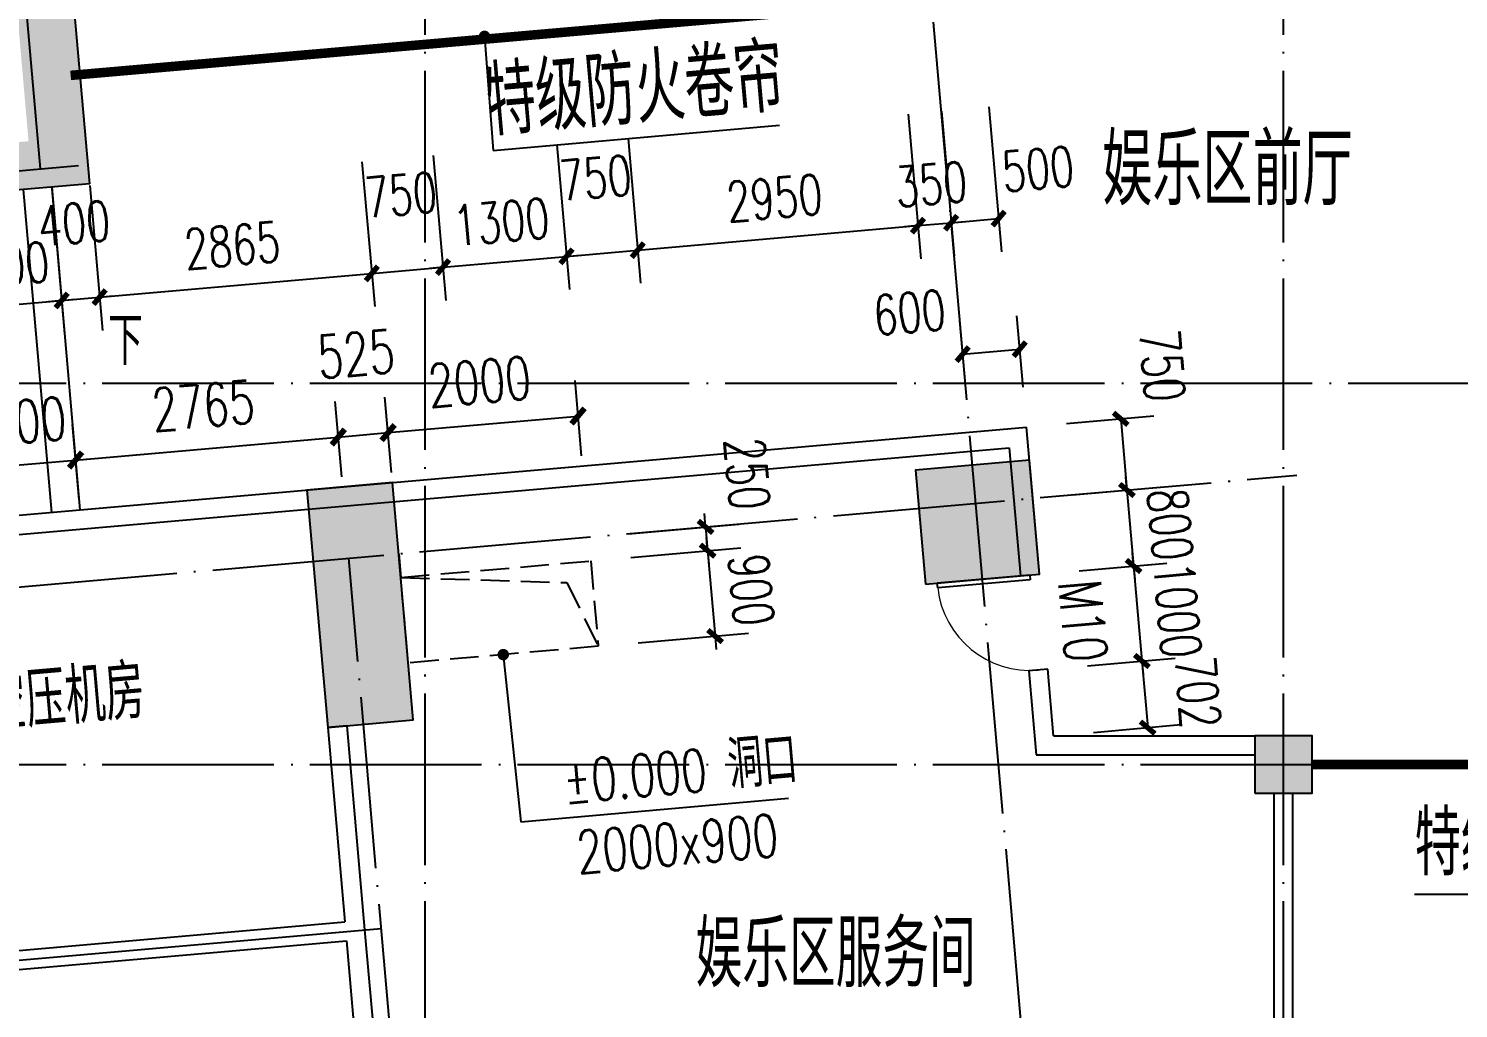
# Model space of a CAD drawing. Extents: x 246015 to 608740, y -108003 to 88400.
# Drawn here: x 384193 to 399189, y 21979 to 32260 of the extents above; entities that cross this region are included whole.
import ezdxf

# ---------------------------------------------------------------- set-up
doc = ezdxf.new("R2010")
doc.units = 0
doc.header["$LTSCALE"] = 3000
doc.header["$MEASUREMENT"] = 0
doc.header["$PDMODE"] = 1
doc.linetypes.add('DASH', pattern=[0.35, 0.25, -0.1])
doc.linetypes.add('DOTE', pattern=[2.42, 2, -0.2, 0.02, -0.2])
doc.layers.get('0').update_dxf_attribs({"linetype": 'CONTINUOUS'})
doc.layers.get('DEFPOINTS').update_dxf_attribs({"linetype": 'CONTINUOUS'})
for name, color, linetype in [('column', 9, 'CONTINUOUS'), ('DIM_LEAD', 3, 'CONTINUOUS'), ('DIM_SYMB', 3, 'CONTINUOUS'), ('dote', 1, 'DOTE'), ('PUB_DIM', 3, 'CONTINUOUS'), ('PUB_HATCH', 8, 'CONTINUOUS'), ('PUB_TEXT', 7, 'CONTINUOUS'), ('WALL', 9, 'CONTINUOUS'), ('WINDOW', 4, 'CONTINUOUS'), ('WINDOW_TEXT', 7, 'CONTINUOUS'), ('楼板洞口', 4, 'CONTINUOUS'), ('防火卷帘', 4, 'DASH'), ('集水坑', 2, 'CONTINUOUS')]:
    doc.layers.add(name, color=color, linetype=linetype)
doc.styles.add('_TCH_DIM', font='SIMPLEX', dxfattribs={"bigfont": 'GBCBIG'})
doc.styles.add('_TCH_WINDOW', font='SIMPLEX', dxfattribs={"bigfont": 'GBCBIG'})
doc.styles.add('DIM_FONT', font='simplex.shx', dxfattribs={"width": 0.7, "bigfont": 'hztxt.shx'})
doc.dimstyles.new('DIMN140', dxfattribs={"dimscale": 1.4, "dimtxt": 300, "dimasz": 100, "dimexe": 250, "dimexo": 300, "dimgap": 150, "dimtad": 1, "dimdec": 0, "dimzin": 0, "dimdsep": 46, "dimtxsty": 'DIM_FONT', "dimblk": 'ARCHTICK', "dimcen": 0.09, "dimclrt": 7, "dimazin": 2, "dimtfac": 1, "dimtdec": 0, "dimtix": 1, "dimtmove": 2, "dimatfit": 3, "dimfxl": 0, "dimtolj": 1, "dimtzin": 0, "dimarcsym": 0})
doc.dimstyles.new('DIMN150', dxfattribs={"dimscale": 1.5, "dimtxt": 300, "dimasz": 100, "dimexe": 250, "dimexo": 300, "dimgap": 150, "dimtad": 1, "dimdec": 0, "dimzin": 0, "dimdsep": 46, "dimtxsty": 'DIM_FONT', "dimblk": 'ARCHTICK', "dimcen": 0.09, "dimclrt": 7, "dimazin": 2, "dimtfac": 1, "dimtdec": 0, "dimtix": 1, "dimtmove": 2, "dimatfit": 3, "dimfxl": 0, "dimtolj": 1, "dimtzin": 0, "dimarcsym": 0})

# ---------------------------------------------------------------- blocks, each defined once
blk = doc.blocks.new('_FZH')
blk.add_lwpolyline([(-0.5, -0.5), (0.5, -0.5), (0.5, 0.5), (-0.5, 0.5)], close=True)
at = {"layer": 'PUB_HATCH'}
blk.add_solid([(-0.5, -0.5), (0.5, -0.5), (-0.5, 0.5), (0.5, 0.5)], dxfattribs=at)
blk = doc.blocks.new('1-1')
at = {"layer": 'PUB_HATCH'}
for points in [[(62035, 13850), (62635, 13350), (62635, 24238.6), (62305, 24388.8), (62035, 24268.9)], [(62635, 13350), (62035, 13850), (60735, 13850), (60735, 13350)]]:
    blk.add_hatch(color=256, dxfattribs=at).paths.add_polyline_path(points)
at = {"layer": 'dote', "ltscale": 0.3}
for p, q in [((62135, 13550, 0), (62135, 26446.3, 0)), ((71600, -600), (71600, 26246.3, 0)), ((11240, 13550, 0), (62535, 13550, 0)), ((-1773, 9200, 0), (74978.6, 9200, 0)), ((65000, -600), (65000, 9200, 0))]:
    blk.add_line(p, q, dxfattribs=at)
at = {"layer": 'WALL'}
for q in [(62635, 24238.6), (60735, 13350)]:
    blk.add_line((62635, 13350), q, dxfattribs=at)
at = {"layer": 'column', "xscale": 899.9999999998836, "yscale": 2500, "zscale": 2500, "rotation": 7.411229568157156e-12}
blk.add_blockref('_FZH', (65075.1, 8700), dxfattribs=at)
at = {"layer": 'column', "xscale": 1200.000000000116, "yscale": 1200, "zscale": 1200}
blk.add_blockref('_FZH', (71600, 9000, 0), dxfattribs=at)
blk = doc.blocks.new('_ARCHTICK')
at = {"color": 0, "linetype": 'ByBlock', "const_width": 0.4}
blk.add_lwpolyline([(-0.5, -0.5), (0.5, 0.5)], dxfattribs=at)
blk = doc.blocks.new('*D92')
at = {"layer": 'DEFPOINTS', "color": 0}
for p in [(394588, 28896), (394659, 28078), (394062, 28026)]:
    blk.add_point(p, dxfattribs=at)
at = {"layer": 'PUB_DIM', "color": 0, "lineweight": -2}
for p, q in [((394623, 28497), (394557, 29245)), ((394025, 28444), (393959, 29193)), ((393990, 28844), (394588, 28896))]:
    blk.add_line(p, q, dxfattribs=at)
at = {"layer": 'PUB_DIM', "color": 0, "lineweight": -2, "xscale": 140, "yscale": 140, "zscale": 140}
for p, rotation in [((393990, 28844), 185.0000000017548), ((394588, 28896), 5.000000001754858)]:
    blk.add_blockref('_ARCHTICK', p, dxfattribs=dict(at, rotation=rotation))
at = {"layer": 'PUB_DIM', "color": 7, "insert": (393432, 29280), "char_height": 420, "attachment_point": 5, "rotation": 5, "style": 'DIM_FONT'}
blk.add_mtext('\\A1;600', dxfattribs=at)
blk = doc.blocks.new('*D103')
at = {"layer": 'DEFPOINTS', "color": 0}
for p in [(393730, 31812), (394228, 31855), (394367, 30266)]:
    blk.add_point(p, dxfattribs=at)
at = {"layer": 'PUB_DIM', "color": 0, "lineweight": -2}
for p, q in [((393767, 31393), (393900, 29874)), ((394265, 31437), (394397, 29918)), ((393869, 30223), (394367, 30266))]:
    blk.add_line(p, q, dxfattribs=at)
at = {"layer": 'PUB_DIM', "color": 0, "lineweight": -2, "xscale": 140, "yscale": 140, "zscale": 140}
for p, rotation in [((393869, 30223), 185.0000000017516), ((394367, 30266), 5.000000001751564)]:
    blk.add_blockref('_ARCHTICK', p, dxfattribs=dict(at, rotation=rotation))
at = {"layer": 'PUB_DIM', "color": 7, "insert": (394779, 30787), "char_height": 420, "attachment_point": 5, "rotation": 5, "style": 'DIM_FONT'}
blk.add_mtext('\\A1;500', dxfattribs=at)
blk = doc.blocks.new('*D104')
at = {"layer": 'DEFPOINTS', "color": 0}
for p in [(393730, 31812), (393382, 31781), (393869, 30223)]:
    blk.add_point(p, dxfattribs=at)
at = {"layer": 'PUB_DIM', "color": 0, "lineweight": -2}
for p, q in [((393418, 31363), (393551, 29844)), ((393767, 31393), (393900, 29874)), ((393521, 30192), (393381, 30180)), ((393521, 30192), (393869, 30223)), ((393869, 30223), (394009, 30235))]:
    blk.add_line(p, q, dxfattribs=at)
at = {"layer": 'PUB_DIM', "color": 0, "lineweight": -2, "xscale": 140, "yscale": 140, "zscale": 140}
for p, rotation in [((393521, 30192), 5.000000001751621), ((393869, 30223), 185.0000000017516)]:
    blk.add_blockref('_ARCHTICK', p, dxfattribs=dict(at, rotation=rotation))
at = {"layer": 'PUB_DIM', "color": 7, "insert": (393658, 30626), "char_height": 420, "attachment_point": 5, "rotation": 5, "style": 'DIM_FONT'}
blk.add_mtext('\\A1;350', dxfattribs=at)
blk = doc.blocks.new('*D105')
at = {"layer": 'DEFPOINTS', "color": 0}
for p in [(393382, 31781), (390443, 31524), (393521, 30192)]:
    blk.add_point(p, dxfattribs=at)
at = {"layer": 'PUB_DIM', "color": 0, "lineweight": -2}
for p, q in [((393418, 31363), (393551, 29844)), ((390480, 31106), (390612, 29587)), ((390582, 29935), (393521, 30192))]:
    blk.add_line(p, q, dxfattribs=at)
at = {"layer": 'PUB_DIM', "color": 0, "lineweight": -2, "xscale": 140, "yscale": 140, "zscale": 140}
for p, rotation in [((393521, 30192), 5.000000001751551), ((390582, 29935), 185.0000000017515)]:
    blk.add_blockref('_ARCHTICK', p, dxfattribs=dict(at, rotation=rotation))
at = {"layer": 'PUB_DIM', "color": 7, "insert": (392015, 30482), "char_height": 420, "attachment_point": 5, "rotation": 5, "style": 'DIM_FONT'}
blk.add_mtext('\\A1;2950', dxfattribs=at)
blk = doc.blocks.new('*D106')
at = {"layer": 'DEFPOINTS', "color": 0}
for p in [(390443, 31524), (389696, 31459), (390582, 29935)]:
    blk.add_point(p, dxfattribs=at)
at = {"layer": 'PUB_DIM', "color": 0, "lineweight": -2}
for p, q in [((390480, 31106), (390612, 29587)), ((389732, 31040), (389865, 29521)), ((389835, 29870), (390582, 29935))]:
    blk.add_line(p, q, dxfattribs=at)
at = {"layer": 'PUB_DIM', "color": 0, "lineweight": -2, "xscale": 140, "yscale": 140, "zscale": 140}
for p, rotation in [((390582, 29935), 5.000000001751373), ((389835, 29870), 185.0000000017514)]:
    blk.add_blockref('_ARCHTICK', p, dxfattribs=dict(at, rotation=rotation))
at = {"layer": 'PUB_DIM', "color": 7, "insert": (390139, 30694), "char_height": 420, "attachment_point": 5, "rotation": 5, "style": 'DIM_FONT'}
blk.add_mtext('\\A1;750', dxfattribs=at)
blk = doc.blocks.new('*D107')
at = {"layer": 'DEFPOINTS', "color": 0}
for p in [(388401, 31345), (389696, 31459), (389835, 29870)]:
    blk.add_point(p, dxfattribs=at)
at = {"layer": 'PUB_DIM', "color": 0, "lineweight": -2}
for p, q in [((388437, 30927), (388570, 29408)), ((389732, 31040), (389865, 29521)), ((388540, 29757), (389835, 29870)), ((389835, 29870), (389974, 29882)), ((388540, 29757), (388400, 29744))]:
    blk.add_line(p, q, dxfattribs=at)
at = {"layer": 'PUB_DIM', "color": 0, "lineweight": -2, "xscale": 140, "yscale": 140, "zscale": 140}
for p, rotation in [((388540, 29757), 5.000000001751701), ((389835, 29870), 185.0000000017517)]:
    blk.add_blockref('_ARCHTICK', p, dxfattribs=dict(at, rotation=rotation))
at = {"layer": 'PUB_DIM', "color": 7, "insert": (389151, 30232), "char_height": 420, "attachment_point": 5, "rotation": 5, "style": 'DIM_FONT'}
blk.add_mtext('\\A1;1300', dxfattribs=at)
blk = doc.blocks.new('*D108')
at = {"layer": 'DEFPOINTS', "color": 0}
for p in [(388401, 31345), (387654, 31280), (388540, 29757)]:
    blk.add_point(p, dxfattribs=at)
at = {"layer": 'PUB_DIM', "color": 0, "lineweight": -2}
for p, q in [((388437, 30927), (388570, 29408)), ((387690, 30861), (387823, 29343)), ((387793, 29691), (388540, 29757))]:
    blk.add_line(p, q, dxfattribs=at)
at = {"layer": 'PUB_DIM', "color": 0, "lineweight": -2, "xscale": 140, "yscale": 140, "zscale": 140}
for p, rotation in [((388540, 29757), 5.000000001751424), ((387793, 29691), 185.0000000017514)]:
    blk.add_blockref('_ARCHTICK', p, dxfattribs=dict(at, rotation=rotation))
at = {"layer": 'PUB_DIM', "color": 7, "insert": (388097, 30515), "char_height": 420, "attachment_point": 5, "rotation": 5, "style": 'DIM_FONT'}
blk.add_mtext('\\A1;750', dxfattribs=at)
blk = doc.blocks.new('*D109')
at = {"layer": 'DEFPOINTS', "color": 0}
for p in [(387654, 31280), (384799, 31030), (387793, 29691)]:
    blk.add_point(p, dxfattribs=at)
at = {"layer": 'PUB_DIM', "color": 0, "lineweight": -2}
for p, q in [((387690, 30861), (387823, 29343)), ((384836, 30612), (384969, 29093)), ((384938, 29442), (387793, 29691))]:
    blk.add_line(p, q, dxfattribs=at)
at = {"layer": 'PUB_DIM', "color": 0, "lineweight": -2, "xscale": 140, "yscale": 140, "zscale": 140}
for p, rotation in [((387793, 29691), 5.000000001751589), ((384938, 29442), 185.0000000017516)]:
    blk.add_blockref('_ARCHTICK', p, dxfattribs=dict(at, rotation=rotation))
at = {"layer": 'PUB_DIM', "color": 7, "insert": (386329, 29985), "char_height": 420, "attachment_point": 5, "rotation": 5, "style": 'DIM_FONT'}
blk.add_mtext('\\A1;2865', dxfattribs=at)
blk = doc.blocks.new('*D110')
at = {"layer": 'DEFPOINTS', "color": 0}
for p in [(384401, 30995), (384799, 31030), (384938, 29442)]:
    blk.add_point(p, dxfattribs=at)
at = {"layer": 'PUB_DIM', "color": 0, "lineweight": -2}
for p, q in [((384836, 30612), (384969, 29093)), ((384438, 30577), (384570, 29058)), ((384540, 29407), (384401, 29394)), ((384540, 29407), (384938, 29442)), ((384938, 29442), (385078, 29454))]:
    blk.add_line(p, q, dxfattribs=at)
at = {"layer": 'PUB_DIM', "color": 0, "lineweight": -2, "xscale": 140, "yscale": 140, "zscale": 140}
for p, rotation in [((384938, 29442), 185.0000000017513), ((384540, 29407), 5.000000001751301)]:
    blk.add_blockref('_ARCHTICK', p, dxfattribs=dict(at, rotation=rotation))
at = {"layer": 'PUB_DIM', "color": 7, "insert": (384670, 30216), "char_height": 420, "attachment_point": 5, "rotation": 5, "style": 'DIM_FONT'}
blk.add_mtext('\\A1;400', dxfattribs=at)
blk = doc.blocks.new('*D111')
at = {"layer": 'DEFPOINTS', "color": 0}
for p in [(383206, 30891), (384401, 30995), (384540, 29407)]:
    blk.add_point(p, dxfattribs=at)
at = {"layer": 'PUB_DIM', "color": 0, "lineweight": -2}
for p, q in [((383242, 30472), (383375, 28953)), ((384438, 30577), (384570, 29058)), ((383345, 29302), (384540, 29407)), ((384540, 29407), (384679, 29419)), ((383345, 29302), (383205, 29290))]:
    blk.add_line(p, q, dxfattribs=at)
at = {"layer": 'PUB_DIM', "color": 0, "lineweight": -2, "xscale": 140, "yscale": 140, "zscale": 140}
for p, rotation in [((383345, 29302), 5.000000001751461), ((384540, 29407), 185.0000000017515)]:
    blk.add_blockref('_ARCHTICK', p, dxfattribs=dict(at, rotation=rotation))
at = {"layer": 'PUB_DIM', "color": 7, "insert": (383906, 29773), "char_height": 420, "attachment_point": 5, "rotation": 5, "style": 'DIM_FONT'}
blk.add_mtext('\\A1;1200', dxfattribs=at)
blk = doc.blocks.new('*D399')
at = {"layer": 'DEFPOINTS', "color": 0}
for p in [(390089, 26675), (391393, 25885), (390168, 25778)]:
    blk.add_point(p, dxfattribs=at)
at = {"layer": 'PUB_DIM', "color": 0, "lineweight": -2}
for p, q in [((391315, 26782), (391302, 26921)), ((390508, 26711), (391663, 26812)), ((391315, 26782), (391393, 25885)), ((390586, 25815), (391742, 25916)), ((391393, 25885), (391405, 25746))]:
    blk.add_line(p, q, dxfattribs=at)
at = {"layer": 'PUB_DIM', "color": 0, "lineweight": -2, "xscale": 140, "yscale": 140, "zscale": 140}
for p, rotation in [((391315, 26782), 275.0000000017624), ((391393, 25885), 95.00000000176237)]:
    blk.add_blockref('_ARCHTICK', p, dxfattribs=dict(at, rotation=rotation))
at = {"layer": 'PUB_DIM', "color": 7, "insert": (391772, 26370), "char_height": 420, "attachment_point": 5, "rotation": 275, "style": 'DIM_FONT'}
blk.add_mtext('\\A1;900', dxfattribs=at)
blk = doc.blocks.new('*D400')
at = {"layer": 'DEFPOINTS', "color": 0}
for p in [(390068, 26924), (391315, 26782), (390089, 26675)]:
    blk.add_point(p, dxfattribs=at)
at = {"layer": 'PUB_DIM', "color": 0, "lineweight": -2}
for p, q in [((391293, 27031), (391281, 27170)), ((390486, 26960), (391642, 27061)), ((391293, 27031), (391315, 26782)), ((390508, 26711), (391663, 26812)), ((391315, 26782), (391327, 26642))]:
    blk.add_line(p, q, dxfattribs=at)
at = {"layer": 'PUB_DIM', "color": 0, "lineweight": -2, "xscale": 140, "yscale": 140, "zscale": 140}
for p, rotation in [((391293, 27031), 275.0000000017591), ((391315, 26782), 95.00000000175916)]:
    blk.add_blockref('_ARCHTICK', p, dxfattribs=dict(at, rotation=rotation))
at = {"layer": 'PUB_DIM', "color": 7, "insert": (391729, 27589), "char_height": 420, "attachment_point": 5, "rotation": 275, "style": 'DIM_FONT'}
blk.add_mtext('\\A1;250', dxfattribs=at)
blk = doc.blocks.new('*D490')
at = {"layer": 'DEFPOINTS', "color": 0}
for p in [(394882, 25538), (395930, 24925), (394943, 24839)]:
    blk.add_point(p, dxfattribs=at)
at = {"layer": 'PUB_DIM', "color": 0, "lineweight": -2}
for p, q in [((395300, 25575), (396218, 25655)), ((395869, 25624), (395930, 24925)), ((395361, 24875), (396279, 24956))]:
    blk.add_line(p, q, dxfattribs=at)
at = {"layer": 'PUB_DIM', "color": 0, "lineweight": -2, "xscale": 140, "yscale": 140, "zscale": 140}
for p, rotation in [((395869, 25624), 95.0000000017688), ((395930, 24925), 275.0000000017688)]:
    blk.add_blockref('_ARCHTICK', p, dxfattribs=dict(at, rotation=rotation))
at = {"layer": 'PUB_DIM', "color": 7, "insert": (396457, 25297), "char_height": 420, "attachment_point": 5, "rotation": 275, "style": 'DIM_FONT'}
blk.add_mtext('\\A1;702', dxfattribs=at)
blk = doc.blocks.new('*D491')
at = {"layer": 'DEFPOINTS', "color": 0}
for p in [(394794, 26534), (394882, 25538), (395869, 25624)]:
    blk.add_point(p, dxfattribs=at)
at = {"layer": 'PUB_DIM', "color": 0, "lineweight": -2}
for p, q in [((395782, 26621), (395770, 26760)), ((395213, 26571), (396131, 26651)), ((395782, 26621), (395869, 25624)), ((395300, 25575), (396218, 25655)), ((395869, 25624), (395881, 25485))]:
    blk.add_line(p, q, dxfattribs=at)
at = {"layer": 'PUB_DIM', "color": 0, "lineweight": -2, "xscale": 140, "yscale": 140, "zscale": 140}
for p, rotation in [((395782, 26621), 275.0000000017664), ((395869, 25624), 95.00000000176645)]:
    blk.add_blockref('_ARCHTICK', p, dxfattribs=dict(at, rotation=rotation))
at = {"layer": 'PUB_DIM', "color": 7, "insert": (396244, 26159), "char_height": 420, "attachment_point": 5, "rotation": 275, "style": 'DIM_FONT'}
blk.add_mtext('\\A1;1000', dxfattribs=at)
blk = doc.blocks.new('*D492')
at = {"layer": 'DEFPOINTS', "color": 0}
for p in [(394725, 27331), (395782, 26621), (394794, 26534)]:
    blk.add_point(p, dxfattribs=at)
at = {"layer": 'PUB_DIM', "color": 0, "lineweight": -2}
for p, q in [((395143, 27368), (396061, 27448)), ((395712, 27418), (395700, 27557)), ((395712, 27418), (395782, 26621)), ((395213, 26571), (396131, 26651)), ((395782, 26621), (395794, 26481))]:
    blk.add_line(p, q, dxfattribs=at)
at = {"layer": 'PUB_DIM', "color": 0, "lineweight": -2, "xscale": 140, "yscale": 140, "zscale": 140}
for p, rotation in [((395712, 27418), 275.0000000017685), ((395782, 26621), 95.00000000176847)]:
    blk.add_blockref('_ARCHTICK', p, dxfattribs=dict(at, rotation=rotation))
at = {"layer": 'PUB_DIM', "color": 7, "insert": (396166, 27056), "char_height": 420, "attachment_point": 5, "rotation": 275, "style": 'DIM_FONT'}
blk.add_mtext('\\A1;800', dxfattribs=at)
blk = doc.blocks.new('*D493')
at = {"layer": 'DEFPOINTS', "color": 0}
for p in [(394659, 28078), (394725, 27331), (395712, 27418)]:
    blk.add_point(p, dxfattribs=at)
at = {"layer": 'PUB_DIM', "color": 0, "lineweight": -2}
for p, q in [((395078, 28115), (395996, 28195)), ((395647, 28165), (395712, 27418)), ((395143, 27368), (396061, 27448))]:
    blk.add_line(p, q, dxfattribs=at)
at = {"layer": 'PUB_DIM', "color": 0, "lineweight": -2, "xscale": 140, "yscale": 140, "zscale": 140}
for p, rotation in [((395647, 28165), 95.0000000017683), ((395712, 27418), 275.0000000017683)]:
    blk.add_blockref('_ARCHTICK', p, dxfattribs=dict(at, rotation=rotation))
at = {"layer": 'PUB_DIM', "color": 7, "insert": (396083, 28723), "char_height": 420, "attachment_point": 5, "rotation": 275, "style": 'DIM_FONT'}
blk.add_mtext('\\A1;750', dxfattribs=at)
blk = doc.blocks.new('*D994')
at = {"layer": 'DEFPOINTS', "color": 0}
for p in [(384686, 27733), (384762, 26866), (383567, 26762)]:
    blk.add_point(p, dxfattribs=at)
at = {"layer": 'PUB_DIM', "color": 0, "lineweight": -2}
for p, q in [((384723, 27315), (384654, 28106)), ((383528, 27210), (383458, 28002)), ((384686, 27733), (384836, 27746)), ((383491, 27628), (383342, 27615)), ((383491, 27628), (384686, 27733))]:
    blk.add_line(p, q, dxfattribs=at)
at = {"layer": 'PUB_DIM', "color": 0, "lineweight": -2, "xscale": 150, "yscale": 150, "zscale": 150}
for p, rotation in [((383491, 27628), 5.000000001744587), ((384686, 27733), 185.0000000017446)]:
    blk.add_blockref('_ARCHTICK', p, dxfattribs=dict(at, rotation=rotation))
at = {"layer": 'PUB_DIM', "color": 7, "insert": (384049, 28129), "char_height": 450, "attachment_point": 5, "rotation": 5, "style": 'DIM_FONT'}
blk.add_mtext('\\A1;1200', dxfattribs=at)
blk = doc.blocks.new('*D995')
at = {"layer": 'DEFPOINTS', "color": 0}
for p in [(387441, 27974), (387517, 27107), (384762, 26866)]:
    blk.add_point(p, dxfattribs=at)
at = {"layer": 'PUB_DIM', "color": 0, "lineweight": -2}
for p, q in [((387477, 27556), (387408, 28347)), ((384723, 27315), (384654, 28106)), ((384686, 27733), (387441, 27974))]:
    blk.add_line(p, q, dxfattribs=at)
at = {"layer": 'PUB_DIM', "color": 0, "lineweight": -2, "xscale": 150, "yscale": 150, "zscale": 150}
for p, rotation in [((387441, 27974), 5.00000000174458), ((384686, 27733), 185.0000000017446)]:
    blk.add_blockref('_ARCHTICK', p, dxfattribs=dict(at, rotation=rotation))
at = {"layer": 'PUB_DIM', "color": 7, "insert": (386024, 28302), "char_height": 450, "attachment_point": 5, "rotation": 5, "style": 'DIM_FONT'}
blk.add_mtext('\\A1;2765', dxfattribs=at)
blk = doc.blocks.new('*D996')
at = {"layer": 'DEFPOINTS', "color": 0}
for p in [(387964, 28020), (388040, 27153), (387517, 27107)]:
    blk.add_point(p, dxfattribs=at)
at = {"layer": 'PUB_DIM', "color": 0, "lineweight": -2}
for p, q in [((387477, 27556), (387408, 28347)), ((388001, 27601), (387931, 28393)), ((387441, 27974), (387964, 28020))]:
    blk.add_line(p, q, dxfattribs=at)
at = {"layer": 'PUB_DIM', "color": 0, "lineweight": -2, "xscale": 150, "yscale": 150, "zscale": 150}
for p, rotation in [((387441, 27974), 185.0000000017448), ((387964, 28020), 5.000000001744834)]:
    blk.add_blockref('_ARCHTICK', p, dxfattribs=dict(at, rotation=rotation))
at = {"layer": 'PUB_DIM', "color": 7, "insert": (387628, 28845), "char_height": 450, "attachment_point": 5, "rotation": 5, "style": 'DIM_FONT'}
blk.add_mtext('\\A1;525', dxfattribs=at)
blk = doc.blocks.new('*D997')
at = {"layer": 'DEFPOINTS', "color": 0}
for p in [(389956, 28194), (390032, 27327), (388040, 27153)]:
    blk.add_point(p, dxfattribs=at)
at = {"layer": 'PUB_DIM', "color": 0, "lineweight": -2}
for p, q in [((389993, 27776), (389924, 28567)), ((388001, 27601), (387931, 28393)), ((387964, 28020), (389956, 28194))]:
    blk.add_line(p, q, dxfattribs=at)
at = {"layer": 'PUB_DIM', "color": 0, "lineweight": -2, "xscale": 150, "yscale": 150, "zscale": 150}
for p, rotation in [((389956, 28194), 5.000000001744592), ((387964, 28020), 185.0000000017446)]:
    blk.add_blockref('_ARCHTICK', p, dxfattribs=dict(at, rotation=rotation))
at = {"layer": 'PUB_DIM', "color": 7, "insert": (388921, 28555), "char_height": 450, "attachment_point": 5, "rotation": 5, "style": 'DIM_FONT'}
blk.add_mtext('\\A1;2000', dxfattribs=at)
blk = doc.blocks.new('$DorLib2D$00000001')
for p, q in [((0.45, 0.975), (0.5, 0.975)), ((0.45, 0), (0.45, 0.975)), ((0.5, 0), (0.5, 0.975)), ((0.5, 0), (0.45, 0))]:
    blk.add_line(p, q)
at = {"lineweight": 13}
blk.add_arc((0.475, 0), 0.975, 91.4693, 180, dxfattribs=at)

msp = doc.modelspace()

# ---------------------------------------------------------------- linework, layer by layer
at = {"layer": 'DIM_LEAD'}
for p, q in [((388975.4, 32178.4), (389066, 30982.2)), ((389066, 30982.2), (392067.2, 31244.8)), ((389171.6, 25690.9), (389355.6, 23937.7)), ((389355.6, 23937.7), (392164.6, 24183.5)), ((401853.9, 23173.7), (398729.6, 23173.7))]:
    msp.add_line(p, q, dxfattribs=at)
at = {"layer": 'DIM_LEAD', "const_width": 60}
for points in [[(388970.6, 32208, 1), (388980.3, 32148.8, 1)], [(389165.8, 25720.4, 1), (389177.3, 25661.5, 1)]]:
    msp.add_lwpolyline(points, format="xyb", close=True, dxfattribs=at)
at = {"layer": 'DIM_SYMB'}
msp.add_lwpolyline([(384878.5, 28979.3, 0, 0, 0), (383832.5, 28887.8, 120, 0, 0), (383384.2, 28848.5, 0, 0, 0)], format="xyseb", dxfattribs=at)
at = {"layer": 'dote', "ltscale": 0.3}
for p, q in [((388353.9, -81061.4), (388353.9, 53538.6)), ((397353.9, -81061.4), (397353.9, 53538.6)), ((295667.9, 28538.6), (554353.9, 28538.6)), ((295667.9, 24538.6), (554353.9, 24538.6))]:
    msp.add_line(p, q, dxfattribs=at)
at = {"layer": 'dote'}
msp.add_line((381914.9, 22295.5), (387891.9, 22818.5), dxfattribs=at)
at = {"layer": 'WALL'}
for p, q in [((373540, 26230.6), (394659.3, 28078.3)), ((394794.4, 26534.2), (394659.3, 28078.3)), ((373557.5, 26031.4), (394477.5, 27861.6)), ((394477.5, 27861.6), (394595.1, 26516.8)), ((394595.1, 26516.8), (394794.4, 26534.2)), ((394881.5, 25538), (394682.3, 25520.6)), ((394682.3, 25520.6), (394759.4, 24638.6)), ((394942.7, 24838.6), (394881.5, 25538)), ((387530.3, 24945), (387331.1, 24927.6)), ((387331.1, 24927.6), (387509.8, 22885.4)), ((387530.3, 24945), (387717.7, 22803.2)), ((394942.7, 24838.6), (397053.9, 24838.6)), ((394759.4, 24638.6), (397053.9, 24638.6)), ((397253.9, 24238.6), (397253.9, 19215.7)), ((397453.9, 19215.7), (397453.9, 24238.6)), ((382902.4, 22482.3), (387509.8, 22885.4)), ((387717.7, 22803.2), (388101.2, 18420)), ((382919.8, 22283.1), (387527.2, 22686.2)), ((387527.2, 22686.2), (387902, 18402.5))]:
    msp.add_line(p, q, dxfattribs=at)
at = {"layer": '楼板洞口', "linetype": 'DASH', "ltscale": 0.4}
msp.add_lwpolyline([(388075.1, 26749.4), (388096.9, 26500.3), (390089.3, 26674.6), (390167.8, 25778.1), (388175.4, 25603.8), (388096.9, 26500.3), (389837.3, 26447.4), (390167.8, 25778.1)], dxfattribs=at)
at = {"layer": '防火卷帘', "const_width": 100}
for points in [[(393316.3, 32528.2), (384634.5, 31768.6)], [(397653.9, 24538.6), (406053.9, 24538.6)]]:
    msp.add_lwpolyline(points, dxfattribs=at)
at = {"layer": '集水坑'}
for p, q in [((384435.9, 30596.8, 0), (384732.2, 27209.8)), ((384137, 30570.7, 0), (384433.3, 27183.6))]:
    msp.add_line(p, q, dxfattribs=at)

# ---------------------------------------------------------------- block references
at = {"layer": 'column', "xscale": 600, "yscale": 600, "zscale": 600}
msp.add_blockref('_FZH', (397353.9, 24538.6), dxfattribs=at)
at = {"layer": 'WALL', "rotation": 5.000000001750998}
msp.add_blockref('1-1', (323601.2, 11873.5), dxfattribs=at)
at = {"layer": 'WINDOW'}
ref = msp.add_blockref('$DorLib2D$00000001', (394738.3, 26027.4), dxfattribs=dict(at, xscale=-1000, yscale=-1000, zscale=-1000, rotation=275.0000000017488))
ref.add_attrib('A', 'M10', (394991.3, 26456), dxfattribs={"layer": 'WINDOW_TEXT', "height": 446.25, "rotation": 275, "style": '_TCH_WINDOW', "width": 0.705882})

# ---------------------------------------------------------------- texts
at = {"layer": 'PUB_TEXT', "style": '_TCH_DIM'}
for s, height, rotation, p in [('特级防火卷帘', 723.4, 5, (389025.8, 31129.3)), ('空压机房', 578.72, 5.00033, (383773.9, 24884.5)), ('洞口', 506.38, 5, (391550.6, 24280.3))]:
    msp.add_text(s, height=height, rotation=rotation, dxfattribs=at).set_placement(p)
at = {"layer": 'PUB_TEXT', "style": 'DIM_FONT', "width": 0.7}
for s, height, p in [('娱乐区前厅', 750, (395454.5, 30405.2)), ('娱乐区服务间', 700, (391188.1, 22201.7))]:
    msp.add_text(s, height=height, dxfattribs=at).set_placement(p)
at = {"layer": 'PUB_TEXT', "style": '_TCH_DIM'}
for s, height, p in [('下', 506.4, (385028, 28729.8)), ('特级防火卷帘', 675.18, (398729.6, 23373.7))]:
    msp.add_text(s, height=height, dxfattribs=at).set_placement(p)
at = {"layer": 'PUB_TEXT', "style": '_TCH_DIM', "width": 0.705882}
for s, p in [('%%p0.000', (389817.3, 24128.7)), ('2000x900', (389960.2, 23392.1))]:
    msp.add_text(s, height=446.25, rotation=5, dxfattribs=at).set_placement(p)

# ---------------------------------------------------------------- dimensions: what is measured, and where the dimension line sits
at = {"layer": 'PUB_DIM'}
for p1, p2, distance, dimstyle, picture, middle in [((393381.7, 31781), (393730.4, 31811.5), -1594.7, 'DIMN140', '*D104', (393658.4, 30626)), ((390442.9, 31523.9), (393381.7, 31781), -1594.7, 'DIMN140', '*D105', (392014.7, 30482.2)), ((388400.7, 31345.2), (389695.8, 31458.6), -1594.7, 'DIMN140', '*D107', (389150.6, 30231.6)), ((384799.5, 31030.2), (387653.6, 31279.9), -1594.7, 'DIMN140', '*D109', (386328.9, 29984.8)), ((383205.6, 30890.7), (384401, 30995.3), -1594.7, 'DIMN140', '*D111', (383905.7, 29772.8)), ((388039.8, 27153.1), (390032.2, 27327.5), 869.7, 'DIMN150', '*D997', (388921, 28555)), ((384762.2, 26866.4), (387516.7, 27107.4), 869.7, 'DIMN150', '*D995', (386024.4, 28301.6)), ((383566.8, 26761.8), (384762.2, 26866.4), 869.7, 'DIMN150', '*D994', (384049.5, 28128.8)), ((394724.6, 27331.1), (394794.4, 26534.2), 991.5, 'DIMN140', '*D492', (396165.6, 27055.7)), ((390089.3, 26674.6), (390167.8, 25778.1), 1230.1, 'DIMN140', '*D399', (391772.3, 26370.2)), ((394794.4, 26534.2), (394881.5, 25538), 991.5, 'DIMN140', '*D491', (396244.1, 26159.1))]:
    dim = msp.add_aligned_dim(p1=p1, p2=p2, distance=distance, dimstyle=dimstyle, dxfattribs=at)
    dim.commit()
    dim.dimension.update_dxf_attribs({"geometry": picture, "text_midpoint": middle})
for base, p1, p2, angle, dimstyle, picture, middle in [((394367, 30266.4), (393730.4, 31811.5), (394228, 31855.1), 5, 'DIMN140', '*D103', (394779.2, 30787.3)), ((390581.9, 29935.3), (389695.8, 31458.6), (390442.9, 31523.9), 5, 'DIMN140', '*D106', (390139.1, 30694.1)), ((388539.7, 29756.6), (387653.6, 31279.9), (388400.7, 31345.2), 5, 'DIMN140', '*D108', (388096.9, 30515.4)), ((384938.5, 29441.5), (384401, 30995.3), (384799.5, 31030.2), 5, 'DIMN140', '*D110', (384670, 30215.6)), ((394587.7, 28896.3), (394061.6, 28026), (394659.3, 28078.3), 5, 'DIMN140', '*D92', (393431.9, 29280)), ((387964, 28019.5), (387516.7, 27107.4), (388039.8, 27153.1), 5, 'DIMN150', '*D996', (387628.3, 28844.7)), ((395712.4, 27417.6), (394659.3, 28078.3), (394724.6, 27331.1), 275, 'DIMN140', '*D493', (396083, 28722.8)), ((391314.7, 26781.9), (390067.5, 26923.7), (390089.3, 26674.6), 275, 'DIMN140', '*D400', (391728.9, 27589)), ((395930.4, 24925), (394881.5, 25538), (394942.7, 24838.6), 275, 'DIMN140', '*D490', (396456.8, 25296.8))]:
    dim = msp.add_linear_dim(base=base, p1=p1, p2=p2, angle=angle, dimstyle=dimstyle, dxfattribs=at)
    dim.commit()
    dim.dimension.update_dxf_attribs({"geometry": picture, "text_midpoint": middle, "dimtype": 129})

doc.saveas('drawing.dxf')
